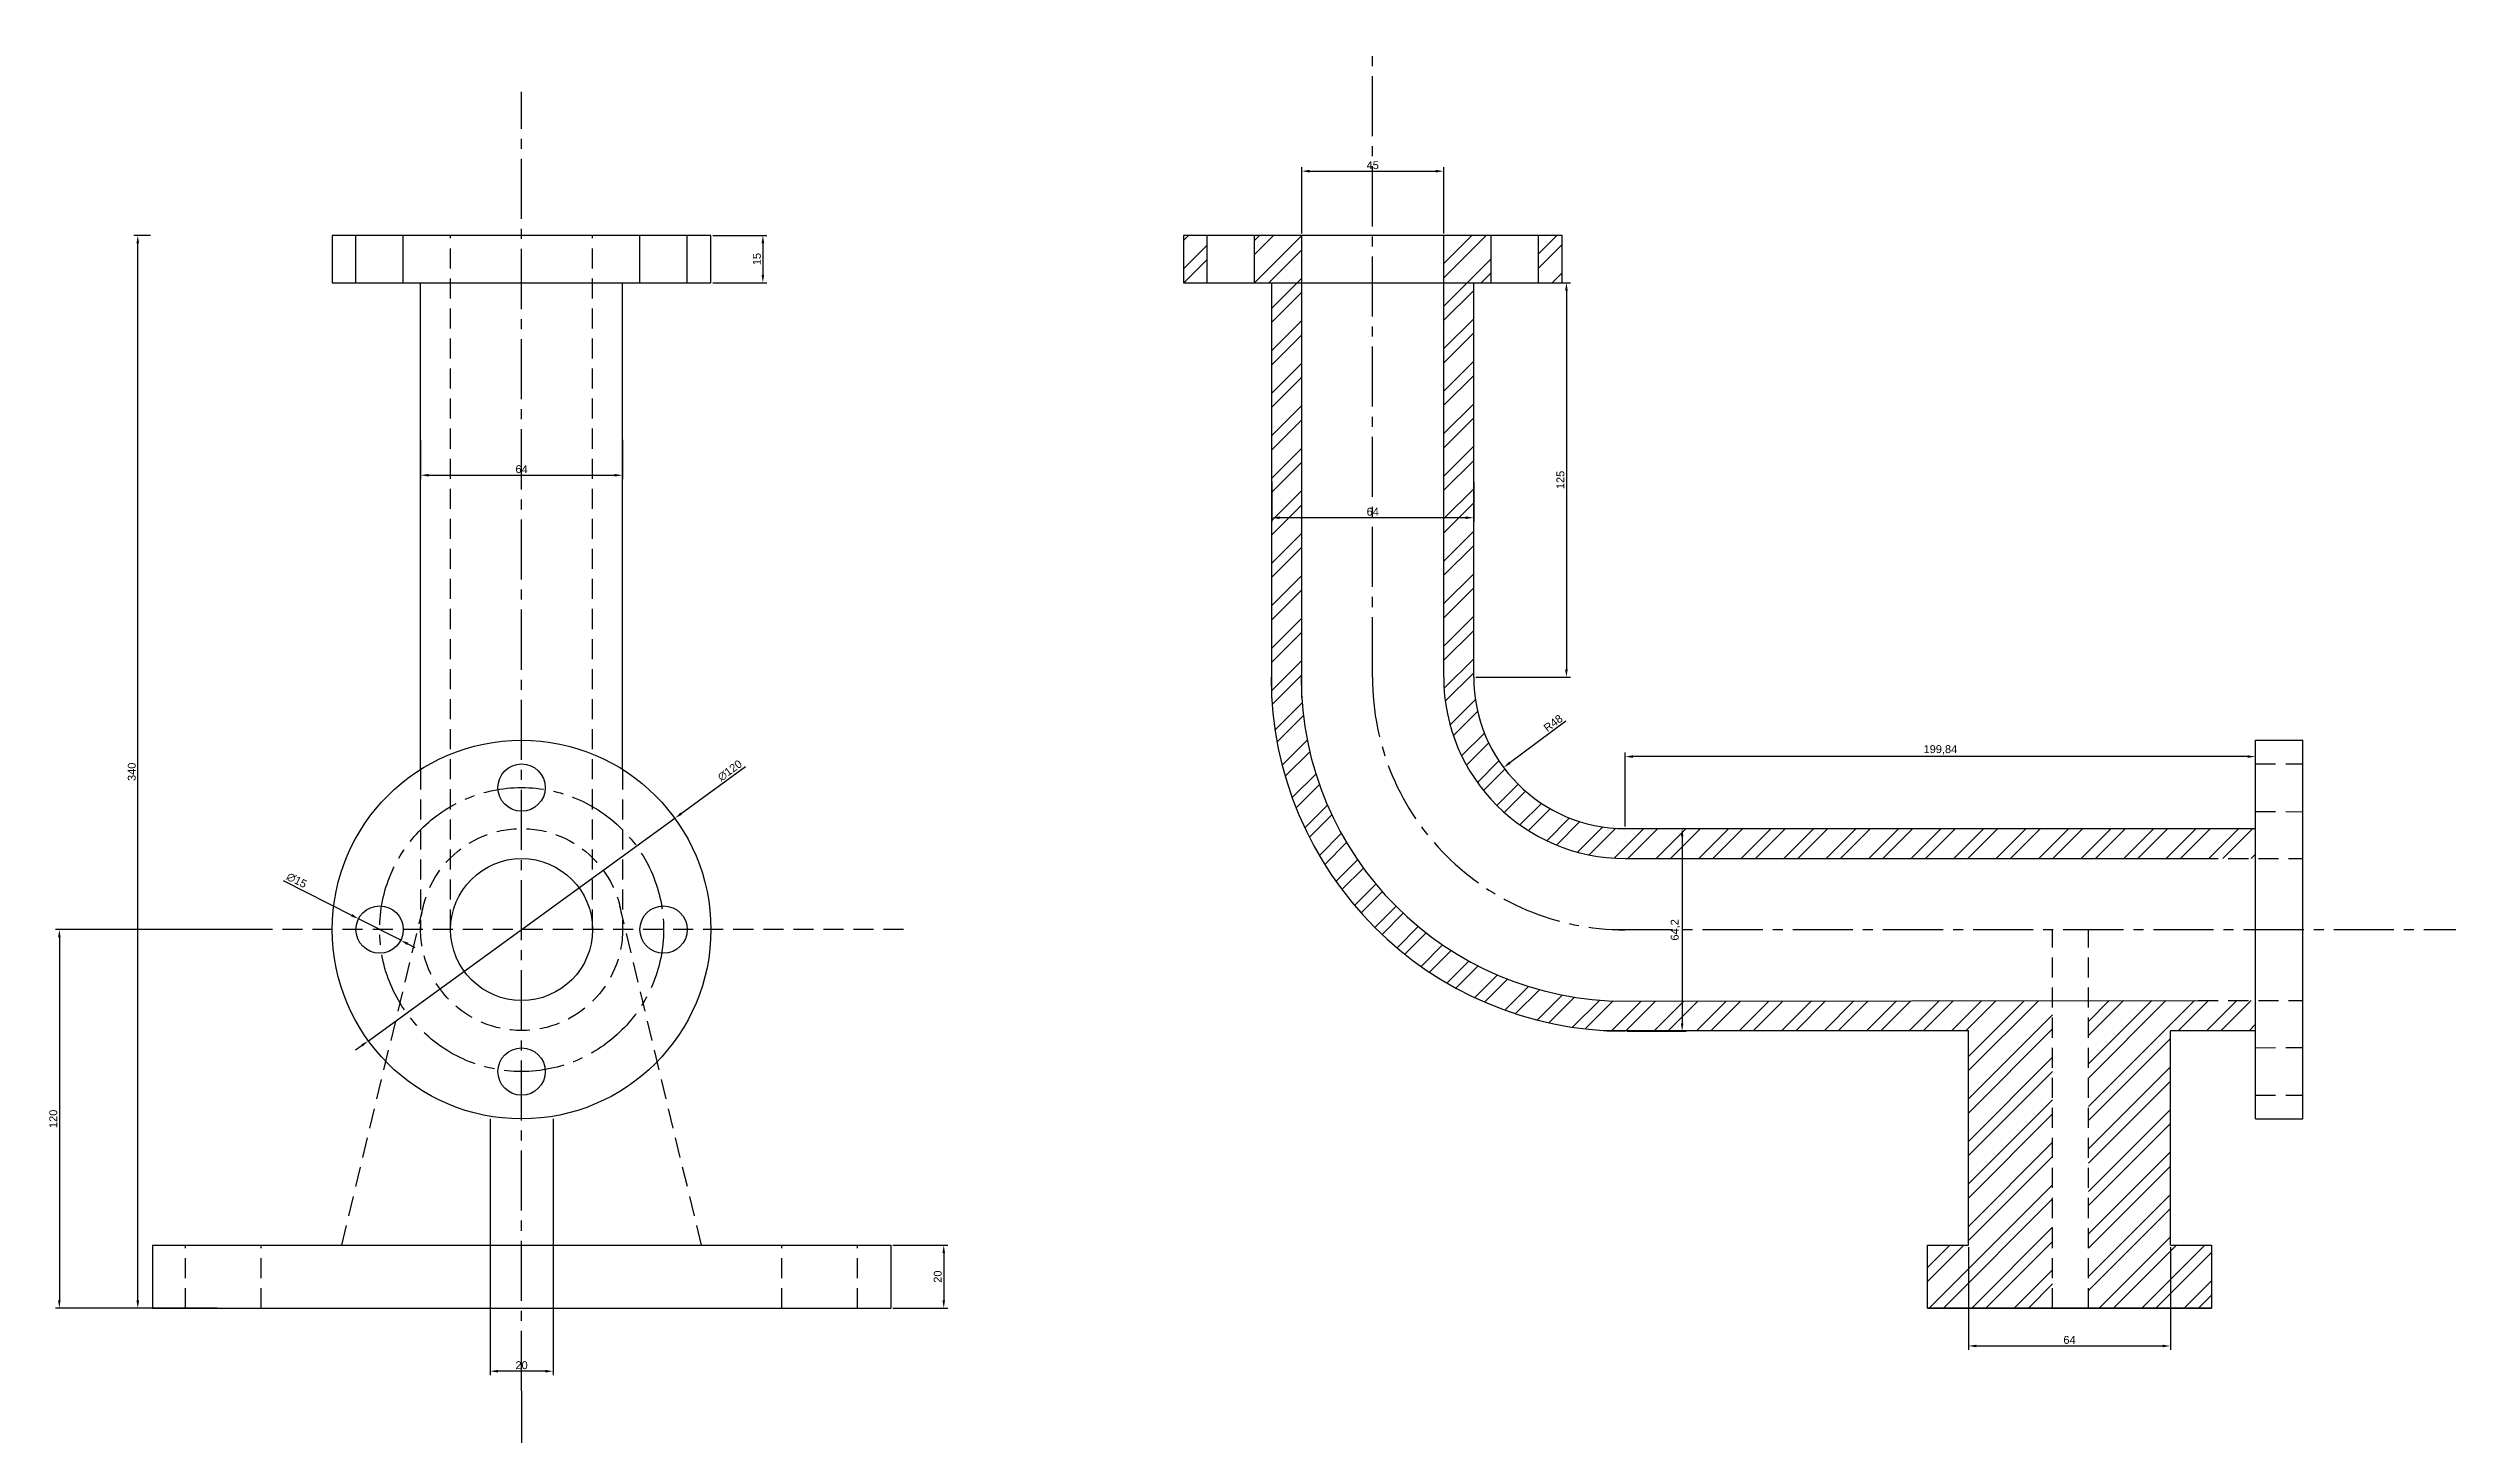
# Model space of a CAD drawing. Header units: millimetres. Extents: x 2185 to 2975, y 874 to 1753.
# Drawn here: x 2212 to 2975, y 1313 to 1753 of the extents above; entities that cross this region are included whole.
import ezdxf

# ---------------------------------------------------------------- set-up
doc = ezdxf.new("R2010")
doc.units = ezdxf.units.MM
doc.linetypes.add('CENTER2', pattern=[28.575, 19.05, -3.175, 3.175, -3.175])
doc.linetypes.add('HIDDEN', pattern=[9.525, 6.35, -3.175])
doc.styles.get("Standard").update_dxf_attribs({"font": 'arial.ttf'})
doc.dimstyles.new('ISO-25', dxfattribs={"dimtxt": 2.5, "dimasz": 2.5, "dimexe": 1.25, "dimexo": 0.625, "dimtad": 1, "dimtxsty": 'Standard', "dimcen": 2.5, "dimadec": 0, "dimazin": 0, "dimtfac": 1, "dimtmove": 0, "dimatfit": 3, "dimfxl": 1, "dimarcsym": 0})

# ---------------------------------------------------------------- blocks, each defined once
blk = doc.blocks.new('*D5')
at = {"color": 0, "lineweight": -2, "transparency": 16777216}
for p, q in [((2479.8, 1373.53), (2497.23, 1373.53)), ((2495.98, 1371.03), (2495.98, 1356.03)), ((2479.8, 1353.53), (2497.23, 1353.53))]:
    blk.add_line(p, q, dxfattribs=at)
at = {"color": 0, "transparency": 16777216}
for points in [[(2495.57, 1371.03), (2496.4, 1371.03), (2495.98, 1373.53)], [(2495.57, 1356.03), (2496.4, 1356.03), (2495.98, 1353.53)]]:
    blk.add_solid(points, dxfattribs=at)
at = {"layer": 'Defpoints', "color": 0, "transparency": 16777216}
for p in [(2479.18, 1373.53), (2479.18, 1353.53), (2495.98, 1353.53)]:
    blk.add_point(p, dxfattribs=at)
at = {"color": 0, "transparency": 16777216, "insert": (2494.08, 1363.53), "char_height": 2.5, "attachment_point": 5, "rotation": 90}
blk.add_mtext('20', dxfattribs=at)
blk = doc.blocks.new('*D6')
at = {"color": 0, "lineweight": -2, "transparency": 16777216}
for p, q in [((2422.8, 1693.53), (2439.91, 1693.53)), ((2438.66, 1691.03), (2438.66, 1681.03)), ((2422.8, 1678.53), (2439.91, 1678.53))]:
    blk.add_line(p, q, dxfattribs=at)
at = {"color": 0, "transparency": 16777216}
for points in [[(2438.25, 1691.03), (2439.08, 1691.03), (2438.66, 1693.53)], [(2438.25, 1681.03), (2439.08, 1681.03), (2438.66, 1678.53)]]:
    blk.add_solid(points, dxfattribs=at)
at = {"layer": 'Defpoints', "color": 0, "transparency": 16777216}
for p in [(2422.18, 1693.53), (2422.18, 1678.53), (2438.66, 1678.53)]:
    blk.add_point(p, dxfattribs=at)
at = {"color": 0, "transparency": 16777216, "insert": (2436.76, 1686.03), "char_height": 2.5, "attachment_point": 5, "rotation": 90}
blk.add_mtext('15', dxfattribs=at)
blk = doc.blocks.new('*D7')
at = {"color": 0, "lineweight": -2, "transparency": 16777216}
for p, q in [((2330.18, 1628.72), (2330.18, 1616.27)), ((2394.18, 1628.72), (2394.18, 1616.27)), ((2332.68, 1617.52), (2391.68, 1617.52))]:
    blk.add_line(p, q, dxfattribs=at)
at = {"color": 0, "transparency": 16777216}
for points in [[(2332.68, 1617.94), (2332.68, 1617.11), (2330.18, 1617.52)], [(2391.68, 1617.94), (2391.68, 1617.11), (2394.18, 1617.52)]]:
    blk.add_solid(points, dxfattribs=at)
at = {"layer": 'Defpoints', "color": 0, "transparency": 16777216}
for p in [(2330.18, 1629.34), (2394.18, 1629.34), (2394.18, 1617.52)]:
    blk.add_point(p, dxfattribs=at)
at = {"color": 0, "transparency": 16777216, "insert": (2362.18, 1619.43), "char_height": 2.5, "attachment_point": 5}
blk.add_mtext('64', dxfattribs=at)
blk = doc.blocks.new('*D8')
at = {"color": 0, "lineweight": -2, "transparency": 16777216}
for p, q in [((2433.2, 1525.11), (2412.75, 1510.26)), ((2313.63, 1438.28), (2410.73, 1508.79)), ((2311.61, 1436.81), (2309.59, 1435.34))]:
    blk.add_line(p, q, dxfattribs=at)
at = {"color": 0, "transparency": 16777216}
for points in [[(2412.51, 1510.6), (2412.99, 1509.92), (2410.73, 1508.79)], [(2311.36, 1437.14), (2311.85, 1436.47), (2313.63, 1438.28)]]:
    blk.add_solid(points, dxfattribs=at)
at = {"layer": 'Defpoints', "color": 0, "transparency": 16777216}
for p in [(2410.73, 1508.79), (2313.63, 1438.28)]:
    blk.add_point(p, dxfattribs=at)
at = {"color": 0, "transparency": 16777216, "insert": (2428.2, 1523.92), "char_height": 2.5, "attachment_point": 5, "rotation": 35.98914}
blk.add_mtext('∅120', dxfattribs=at)
blk = doc.blocks.new('*D9')
at = {"color": 0, "lineweight": -2, "transparency": 16777216}
for p, q in [((2286.65, 1489.1), (2308.27, 1478.08)), ((2323.86, 1470.13), (2310.5, 1476.94)), ((2326.09, 1468.99), (2328.32, 1467.86))]:
    blk.add_line(p, q, dxfattribs=at)
at = {"color": 0, "transparency": 16777216}
for points in [[(2308.46, 1478.45), (2308.08, 1477.7), (2310.5, 1476.94)], [(2326.28, 1469.36), (2325.9, 1468.62), (2323.86, 1470.13)]]:
    blk.add_solid(points, dxfattribs=at)
at = {"layer": 'Defpoints', "color": 0, "transparency": 16777216}
for p in [(2310.5, 1476.94), (2323.86, 1470.13)]:
    blk.add_point(p, dxfattribs=at)
at = {"color": 0, "transparency": 16777216, "insert": (2290.92, 1489.13), "char_height": 2.5, "attachment_point": 5, "rotation": 332.9886}
blk.add_mtext('∅15', dxfattribs=at)
blk = doc.blocks.new('*D10')
at = {"color": 0, "lineweight": -2, "transparency": 16777216}
for p, q in [((2276.84, 1473.53), (2214.42, 1473.53)), ((2215.67, 1471.03), (2215.67, 1356.03)), ((2265.7, 1353.53), (2214.42, 1353.53))]:
    blk.add_line(p, q, dxfattribs=at)
at = {"color": 0, "transparency": 16777216}
for points in [[(2215.25, 1471.03), (2216.08, 1471.03), (2215.67, 1473.53)], [(2215.25, 1356.03), (2216.08, 1356.03), (2215.67, 1353.53)]]:
    blk.add_solid(points, dxfattribs=at)
at = {"layer": 'Defpoints', "color": 0, "transparency": 16777216}
for p in [(2277.46, 1473.53), (2215.67, 1353.53), (2266.32, 1353.53)]:
    blk.add_point(p, dxfattribs=at)
at = {"color": 0, "transparency": 16777216, "insert": (2213.76, 1413.53), "char_height": 2.5, "attachment_point": 5, "rotation": 90}
blk.add_mtext('120', dxfattribs=at)
blk = doc.blocks.new('*D11')
at = {"color": 0, "lineweight": -2, "transparency": 16777216}
for p, q in [((2352.18, 1392.91), (2352.18, 1332.3)), ((2372.18, 1392.91), (2372.18, 1332.3)), ((2369.68, 1333.55), (2354.68, 1333.55))]:
    blk.add_line(p, q, dxfattribs=at)
at = {"color": 0, "transparency": 16777216}
for points in [[(2354.68, 1333.97), (2354.68, 1333.13), (2352.18, 1333.55)], [(2369.68, 1333.97), (2369.68, 1333.13), (2372.18, 1333.55)]]:
    blk.add_solid(points, dxfattribs=at)
at = {"layer": 'Defpoints', "color": 0, "transparency": 16777216}
for p in [(2352.18, 1393.53), (2372.18, 1393.53), (2352.18, 1333.55)]:
    blk.add_point(p, dxfattribs=at)
at = {"color": 0, "transparency": 16777216, "insert": (2362.18, 1335.45), "char_height": 2.5, "attachment_point": 5}
blk.add_mtext('20', dxfattribs=at)
blk = doc.blocks.new('*D12')
at = {"color": 0, "lineweight": -2, "transparency": 16777216}
for p, q in [((2244.55, 1693.53), (2239.28, 1693.53)), ((2240.53, 1356.03), (2240.53, 1691.03)), ((2244.55, 1353.53), (2239.28, 1353.53))]:
    blk.add_line(p, q, dxfattribs=at)
at = {"color": 0, "transparency": 16777216}
for points in [[(2240.11, 1691.03), (2240.95, 1691.03), (2240.53, 1693.53)], [(2240.11, 1356.03), (2240.95, 1356.03), (2240.53, 1353.53)]]:
    blk.add_solid(points, dxfattribs=at)
at = {"layer": 'Defpoints', "color": 0, "transparency": 16777216}
for p in [(2240.53, 1693.53), (2245.18, 1693.53), (2245.18, 1353.53)]:
    blk.add_point(p, dxfattribs=at)
at = {"color": 0, "transparency": 16777216, "insert": (2238.63, 1523.53), "char_height": 2.5, "attachment_point": 5, "rotation": 90}
blk.add_mtext('340', dxfattribs=at)
blk = doc.blocks.new('*D13')
at = {"color": 0, "lineweight": -2, "transparency": 16777216}
for p, q in [((2609.45, 1694.16), (2609.45, 1715.15)), ((2611.95, 1713.9), (2651.95, 1713.9)), ((2654.45, 1694.16), (2654.45, 1715.15))]:
    blk.add_line(p, q, dxfattribs=at)
at = {"color": 0, "transparency": 16777216}
for points in [[(2611.95, 1714.31), (2611.95, 1713.48), (2609.45, 1713.9)], [(2651.95, 1714.31), (2651.95, 1713.48), (2654.45, 1713.9)]]:
    blk.add_solid(points, dxfattribs=at)
at = {"layer": 'Defpoints', "color": 0, "transparency": 16777216}
for p in [(2654.45, 1713.9), (2609.45, 1693.53), (2654.45, 1693.53)]:
    blk.add_point(p, dxfattribs=at)
at = {"color": 0, "transparency": 16777216, "insert": (2631.95, 1715.79), "char_height": 2.5, "attachment_point": 5}
blk.add_mtext('45', dxfattribs=at)
blk = doc.blocks.new('*D14')
at = {"color": 0, "lineweight": -2, "transparency": 16777216}
for p, q in [((2599.95, 1615.41), (2599.95, 1602.81)), ((2663.95, 1615.41), (2663.95, 1602.81)), ((2661.45, 1604.06), (2602.45, 1604.06))]:
    blk.add_line(p, q, dxfattribs=at)
at = {"color": 0, "transparency": 16777216}
for points in [[(2602.45, 1604.48), (2602.45, 1603.64), (2599.95, 1604.06)], [(2661.45, 1604.48), (2661.45, 1603.64), (2663.95, 1604.06)]]:
    blk.add_solid(points, dxfattribs=at)
at = {"layer": 'Defpoints', "color": 0, "transparency": 16777216}
for p in [(2599.95, 1616.03), (2663.95, 1616.03), (2599.95, 1604.06)]:
    blk.add_point(p, dxfattribs=at)
at = {"color": 0, "transparency": 16777216, "insert": (2631.95, 1605.96), "char_height": 2.5, "attachment_point": 5}
blk.add_mtext('64', dxfattribs=at)
blk = doc.blocks.new('*D15')
at = {"color": 0, "lineweight": -2, "transparency": 16777216}
for p, q in [((2664.58, 1678.53), (2694.6, 1678.53)), ((2693.35, 1676.03), (2693.35, 1556.03)), ((2664.58, 1553.53), (2694.6, 1553.53))]:
    blk.add_line(p, q, dxfattribs=at)
at = {"color": 0, "transparency": 16777216}
for points in [[(2692.93, 1676.03), (2693.77, 1676.03), (2693.35, 1678.53)], [(2692.93, 1556.03), (2693.77, 1556.03), (2693.35, 1553.53)]]:
    blk.add_solid(points, dxfattribs=at)
at = {"layer": 'Defpoints', "color": 0, "transparency": 16777216}
for p in [(2663.95, 1678.53), (2663.95, 1553.53), (2693.35, 1553.53)]:
    blk.add_point(p, dxfattribs=at)
at = {"color": 0, "transparency": 16777216, "insert": (2691.45, 1616.03), "char_height": 2.5, "attachment_point": 5, "rotation": 90}
blk.add_mtext('125', dxfattribs=at)
blk = doc.blocks.new('*D16')
at = {"color": 0, "lineweight": -2, "transparency": 16777216}
blk.add_line((2693.19, 1539.58), (2675.44, 1526.39), dxfattribs=at)
at = {"color": 0, "transparency": 16777216}
blk.add_solid([(2675.19, 1526.72), (2675.69, 1526.05), (2673.43, 1524.9)], dxfattribs=at)
at = {"layer": 'Defpoints', "color": 0, "transparency": 16777216}
for p in [(2711.95, 1553.53), (2673.43, 1524.9)]:
    blk.add_point(p, dxfattribs=at)
at = {"color": 0, "transparency": 16777216, "insert": (2689.15, 1538.95), "char_height": 2.5, "attachment_point": 5, "rotation": 36.62916}
blk.add_mtext('R48', dxfattribs=at)
blk = doc.blocks.new('*D18')
at = {"color": 0, "lineweight": -2, "transparency": 16777216}
for p, q in [((2712.58, 1505.53), (2731.27, 1505.53)), ((2730.02, 1503.03), (2730.02, 1443.83)), ((2712.58, 1441.33), (2731.27, 1441.33))]:
    blk.add_line(p, q, dxfattribs=at)
at = {"color": 0, "transparency": 16777216}
for points in [[(2729.6, 1503.03), (2730.44, 1503.03), (2730.02, 1505.53)], [(2729.6, 1443.83), (2730.44, 1443.83), (2730.02, 1441.33)]]:
    blk.add_solid(points, dxfattribs=at)
at = {"layer": 'Defpoints', "color": 0, "transparency": 16777216}
for p in [(2711.95, 1505.53), (2711.95, 1441.33), (2730.02, 1441.33)]:
    blk.add_point(p, dxfattribs=at)
at = {"color": 0, "transparency": 16777216, "insert": (2727.89, 1473.43), "char_height": 2.5, "attachment_point": 5, "rotation": 90}
blk.add_mtext('64,2', dxfattribs=at)
blk = doc.blocks.new('*D20')
at = {"color": 0, "lineweight": -2, "transparency": 16777216}
for p, q in [((2711.95, 1506.16), (2711.95, 1529.6)), ((2909.29, 1528.35), (2714.45, 1528.35)), ((2911.79, 1506.16), (2911.79, 1529.6))]:
    blk.add_line(p, q, dxfattribs=at)
at = {"color": 0, "transparency": 16777216}
for points in [[(2714.45, 1528.77), (2714.45, 1527.94), (2711.95, 1528.35)], [(2909.29, 1528.77), (2909.29, 1527.94), (2911.79, 1528.35)]]:
    blk.add_solid(points, dxfattribs=at)
at = {"layer": 'Defpoints', "color": 0, "transparency": 16777216}
for p in [(2711.95, 1528.35), (2711.95, 1505.53), (2911.79, 1505.53)]:
    blk.add_point(p, dxfattribs=at)
at = {"color": 0, "transparency": 16777216, "insert": (2811.87, 1530.48), "char_height": 2.5, "attachment_point": 5}
blk.add_mtext('199,84', dxfattribs=at)
blk = doc.blocks.new('*D22')
at = {"color": 0, "lineweight": -2, "transparency": 16777216}
for p, q in [((2820.79, 1372.91), (2820.79, 1340.3)), ((2884.79, 1372.91), (2884.79, 1340.3)), ((2823.29, 1341.55), (2882.29, 1341.55))]:
    blk.add_line(p, q, dxfattribs=at)
at = {"color": 0, "transparency": 16777216}
for points in [[(2823.29, 1341.96), (2823.29, 1341.13), (2820.79, 1341.55)], [(2882.29, 1341.96), (2882.29, 1341.13), (2884.79, 1341.55)]]:
    blk.add_solid(points, dxfattribs=at)
at = {"layer": 'Defpoints', "color": 0, "transparency": 16777216}
for p in [(2820.79, 1373.53), (2884.79, 1373.53), (2884.79, 1341.55)]:
    blk.add_point(p, dxfattribs=at)
at = {"color": 0, "transparency": 16777216, "insert": (2852.79, 1343.45), "char_height": 2.5, "attachment_point": 5}
blk.add_mtext('64', dxfattribs=at)

msp = doc.modelspace()

# ---------------------------------------------------------------- hatches: boundary and pattern name
h = msp.add_hatch()
h.set_pattern_fill('ANSI32', color=256)
h.paths.add_polyline_path([(2579.452, 1693.534), (2571.952, 1693.534), (2571.952, 1678.534), (2579.452, 1678.534)])
h.paths.add_polyline_path([(2609.452, 1693.534), (2594.452, 1693.534), (2594.452, 1678.534), (2609.452, 1678.534)])
h.paths.add_polyline_path([(2691.952, 1693.534), (2684.452, 1693.534), (2684.452, 1678.534), (2691.952, 1678.534)])
h.paths.add_polyline_path([(2669.452, 1693.534), (2654.452, 1693.534), (2654.452, 1678.534), (2669.452, 1678.534)])
h.paths.add_polyline_path([(2609.452, 1678.534), (2599.952, 1678.534), (2599.952, 1546.838, 0.3796494), (2705.255, 1441.534), (2820.787, 1441.534), (2820.787, 1373.534), (2807.787, 1373.534), (2807.787, 1353.534), (2847.428, 1353.534), (2847.428, 1450.984), (2712.178, 1450.835, -0.3966845), (2609.452, 1547.128)])
h.paths.add_polyline_path([(2911.787, 1505.534), (2711.952, 1505.534, -0.4142136), (2663.952, 1553.534), (2663.952, 1678.534), (2654.452, 1678.534), (2654.452, 1553.534, 0.4142136), (2711.952, 1496.034), (2893.604, 1496.034), (2911.787, 1496.034)])
h.paths.add_polyline_path([(2884.787, 1441.534), (2911.787, 1441.534), (2911.787, 1451.034), (2893.604, 1451.034), (2858.787, 1450.996), (2858.787, 1353.534), (2897.787, 1353.534), (2897.787, 1373.534), (2884.787, 1373.534)])

# ---------------------------------------------------------------- linework, layer by layer
at = {"linetype": 'CENTER2'}
for p, q in [((2631.852, 1553.534), (2631.852, 1752.88)), ((2362.18, 1327.296), (2362.18, 1738.985)), ((2707.951, 1473.534), (2975.25, 1473.534)), ((2362.18, 1327.296), (2362.18, 941.634))]:
    msp.add_line(p, q, dxfattribs=at)
for p, q in [((2309.68, 1678.534), (2309.68, 1693.534)), ((2324.68, 1678.534), (2324.68, 1693.534)), ((2399.68, 1678.534), (2399.68, 1693.534)), ((2414.68, 1678.534), (2414.68, 1693.534)), ((2579.452, 1678.534), (2579.452, 1693.534)), ((2594.452, 1678.534), (2594.452, 1693.534)), ((2609.452, 1547.128), (2609.452, 1693.534)), ((2654.452, 1553.534), (2654.452, 1693.534)), ((2669.452, 1678.534), (2669.452, 1693.534)), ((2684.452, 1678.534), (2684.452, 1693.534)), ((2330.18, 1524.289), (2330.18, 1678.534)), ((2394.18, 1524.289), (2394.18, 1678.534)), ((2599.952, 1546.838), (2599.952, 1678.534)), ((2663.952, 1553.534), (2663.952, 1678.534)), ((2911.787, 1413.534), (2911.787, 1533.534)), ((2911.787, 1533.534), (2926.787, 1533.534)), ((2926.787, 1413.534), (2926.787, 1533.534)), ((2711.952, 1505.534), (2911.787, 1505.534)), ((2891.275, 1505.534), (2911.787, 1505.534)), ((2711.952, 1496.034), (2893.604, 1496.034)), ((2711.952, 1450.834), (2893.604, 1451.034)), ((2705.255, 1441.534), (2820.787, 1441.534)), ((2820.787, 1373.534), (2820.787, 1441.534)), ((2884.787, 1373.534), (2884.787, 1441.534)), ((2884.787, 1441.534), (2911.787, 1441.534)), ((2891.275, 1441.534), (2911.787, 1441.534)), ((2352.18, 1413.534), (2352.18, 1373.534)), ((2372.18, 1413.534), (2372.18, 1373.534)), ((2911.787, 1413.534), (2926.787, 1413.534)), ((2245.18, 1373.534), (2479.18, 1373.534)), ((2245.18, 1373.534), (2245.18, 1353.534)), ((2479.18, 1373.534), (2479.18, 1353.534)), ((2807.787, 1353.534), (2807.787, 1373.534)), ((2807.787, 1373.534), (2820.787, 1373.534)), ((2884.787, 1373.534), (2897.787, 1373.534)), ((2897.787, 1373.534), (2897.787, 1353.534)), ((2897.787, 1373.534), (2897.787, 1353.534)), ((2245.18, 1353.534), (2479.18, 1353.534)), ((2807.787, 1353.534), (2897.787, 1353.534)), ((2897.787, 1353.534), (2807.787, 1353.534)), ((2858.787, 1353.534), (2846.787, 1353.534))]:
    msp.add_line(p, q)
at = {"linetype": 'HIDDEN'}
for p, q in [((2339.68, 1473.534), (2339.68, 1693.534)), ((2384.68, 1473.534), (2384.68, 1693.534)), ((2330.18, 1524.289), (2330.18, 1473.534)), ((2394.18, 1524.289), (2394.18, 1473.534)), ((2911.787, 1526.034), (2926.787, 1526.034)), ((2911.787, 1510.974), (2926.787, 1510.88)), ((2893.604, 1496.034), (2926.787, 1496.034)), ((2305.18, 1373.534), (2331.069, 1481.027)), ((2419.18, 1373.534), (2393.29, 1481.027)), ((2483.259, 1473.534), (2249.888, 1473.534)), ((2847.428, 1353.534), (2847.428, 1473.534)), ((2858.787, 1353.534), (2858.787, 1473.534)), ((2893.604, 1451.034), (2926.787, 1451.034)), ((2911.787, 1436.095), (2926.787, 1436.189)), ((2911.787, 1421.034), (2926.787, 1421.034)), ((2255.68, 1353.534), (2255.68, 1373.534)), ((2279.679, 1353.534), (2279.679, 1373.534)), ((2444.68, 1353.534), (2444.68, 1373.534)), ((2468.68, 1353.534), (2468.68, 1373.534))]:
    msp.add_line(p, q, dxfattribs=at)
for points in [[(2302.18, 1678.534), (2422.18, 1678.534), (2422.18, 1693.534), (2302.18, 1693.534)], [(2571.952, 1678.534), (2691.952, 1678.534), (2691.952, 1693.534), (2571.952, 1693.534)]]:
    msp.add_lwpolyline(points, close=True)
for centre, radius in [((2362.18, 1473.534), 60), ((2362.18, 1518.534), 7.5), ((2362.18, 1473.534), 22.5), ((2317.18, 1473.534), 7.5), ((2407.18, 1473.534), 7.5), ((2362.18, 1428.534), 7.5)]:
    msp.add_circle(centre, radius)
at = {"color": 3, "linetype": 'CENTER2'}
msp.add_circle((2362.18, 1473.534), 45, dxfattribs=at)
at = {"linetype": 'HIDDEN'}
msp.add_circle((2362.18, 1473.534), 32, dxfattribs=at)
for radius in [112.2, 102.7, 57.5, 48]:
    msp.add_arc((2711.952, 1553.534), radius, 180, 270)
at = {"linetype": 'CENTER2'}
msp.add_arc((2711.952, 1553.534), 80.1, 180, 270, dxfattribs=at)

# ---------------------------------------------------------------- dimensions: what is measured, and where the dimension line sits
at = {"color": 3}
for base, p1, p2, picture, middle in [((2654.452, 1713.896), (2609.452, 1693.534), (2654.452, 1693.534), '*D13', (2631.952, 1715.792)), ((2711.9518, 1528.3527), (2911.7874, 1505.5344), (2711.9518, 1505.5344), '*D20', (2811.8696, 1530.48)), ((2352.18, 1333.549), (2372.18, 1393.534), (2352.18, 1393.534), '*D11', (2362.18, 1335.45)), ((2884.787, 1341.546), (2820.787, 1373.534), (2884.787, 1373.534), '*D22', (2852.787, 1343.447))]:
    dim = msp.add_linear_dim(base=base, p1=p1, p2=p2, dimstyle='ISO-25', dxfattribs=at)
    dim.commit()
    dim.dimension.update_dxf_attribs({"geometry": picture, "text_midpoint": middle})
for base, p1, p2, picture, middle in [((2240.53, 1693.534), (2245.18, 1353.534), (2245.18, 1693.534), '*D12', (2238.627, 1523.534)), ((2438.664, 1678.534), (2422.18, 1693.534), (2422.18, 1678.534), '*D6', (2436.763, 1686.034)), ((2693.351, 1553.534), (2663.952, 1678.534), (2663.952, 1553.534), '*D15', (2691.449, 1616.034)), ((2730.019, 1441.334), (2711.952, 1505.534), (2711.952, 1441.334), '*D18', (2727.892, 1473.434)), ((2215.666, 1353.534), (2277.463, 1473.534), (2266.325, 1353.534), '*D10', (2213.764, 1413.534)), ((2495.983, 1353.534), (2479.18, 1373.534), (2479.18, 1353.534), '*D5', (2494.082, 1363.534))]:
    dim = msp.add_linear_dim(base=base, p1=p1, p2=p2, angle=90, dimstyle='ISO-25', dxfattribs=at)
    dim.commit()
    dim.dimension.update_dxf_attribs({"geometry": picture, "text_midpoint": middle})
for base, p1, p2, picture, middle in [((2394.18, 1617.524), (2330.18, 1629.342), (2394.18, 1629.342), '*D7', (2362.18, 1619.425)), ((2599.952, 1604.06), (2663.952, 1616.034), (2599.952, 1616.034), '*D14', (2631.952, 1605.962))]:
    dim = msp.add_linear_dim(base=base, p1=p1, p2=p2, dimstyle='ISO-25')
    dim.commit()
    dim.dimension.update_dxf_attribs({"geometry": picture, "text_midpoint": middle})
dim = msp.add_radius_dim(center=(2711.952, 1553.534), mpoint=(2673.431, 1524.896), dimstyle='ISO-25', dxfattribs=at)
dim.commit()
dim.dimension.update_dxf_attribs({"geometry": '*D16', "text_midpoint": (2690.287, 1537.428), "dimtype": 164})
for p1, p2, picture, middle in [((2313.632, 1438.276), (2410.727, 1508.792), '*D8', (2429.359, 1522.323)), ((2323.861, 1470.128), (2310.498, 1476.941), '*D9', (2290.024, 1487.378))]:
    dim = msp.add_diameter_dim_2p(p1=p1, p2=p2, dimstyle='ISO-25', dxfattribs=at)
    dim.commit()
    dim.dimension.update_dxf_attribs({"geometry": picture, "text_midpoint": middle, "dimtype": 163})

doc.saveas('drawing.dxf')
